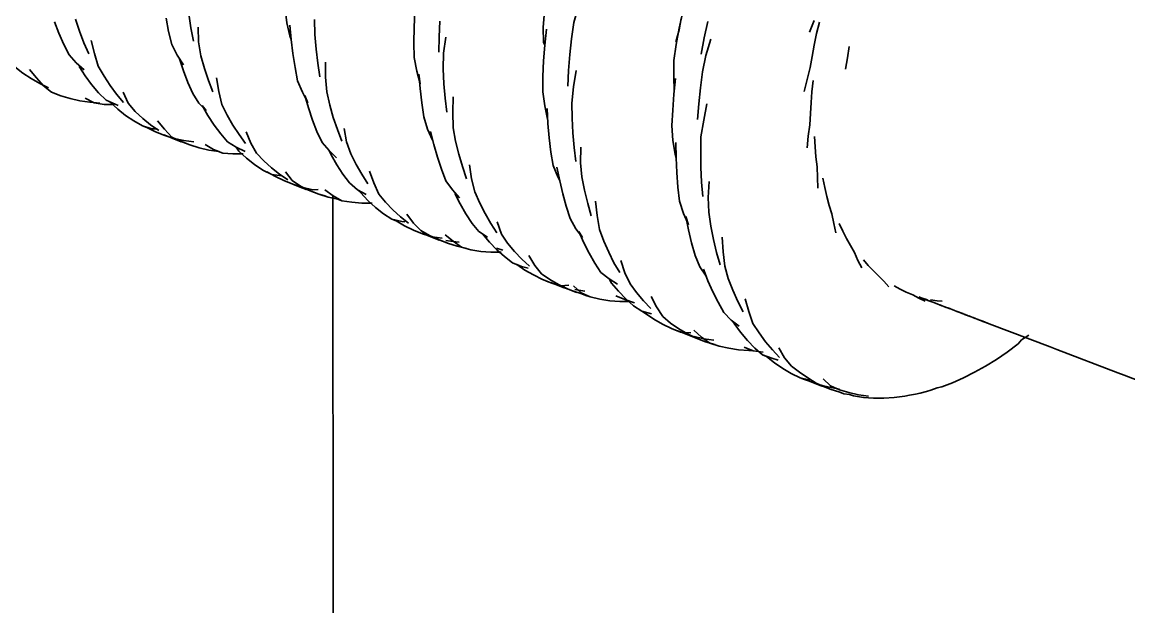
# Model space of a CAD drawing. Header units: millimetres. Extents: x 0 to 420, y 0 to 297.
# Drawn here: x 161.27 to 185.56, y 173.25 to 186.08 of the extents above; entities that cross this region are included whole.
import ezdxf

# ---------------------------------------------------------------- set-up
doc = ezdxf.new("R2010")
doc.units = ezdxf.units.MM
doc.header["$LTSCALE"] = 6
doc.layers.add('VISIVEL', color=7, linetype='Continuous', lineweight=35)

msp = doc.modelspace()

# ---------------------------------------------------------------- linework, layer by layer
at = {"layer": 'VISIVEL'}
for p, q in [((167.042, 186.381), (167.078, 186.069)), ((169.89, 186.313), (169.874, 185.973)), ((172.738, 186.317), (172.71, 185.973)), ((173.482, 186.437), (173.378, 186.073)), ((175.77, 186.309), (175.694, 185.953)), ((161.982, 186.093), (162.078, 185.841)), ((162.442, 186.149), (162.53, 185.885)), ((164.43, 186.169), (164.486, 185.877)), ((164.93, 186.265), (164.978, 185.961)), ((167.078, 186.069), (167.15, 185.785)), ((167.686, 186.141), (167.698, 185.813)), ((170.438, 186.105), (170.422, 185.761)), ((173.378, 186.073), (173.33, 185.721)), ((175.738, 186.165), (175.69, 185.913)), ((176.318, 186.101), (176.242, 185.741)), ((178.658, 186.117), (178.554, 185.865)), ((178.774, 186.081), (178.71, 185.833)), ((162.078, 185.841), (162.186, 185.597)), ((162.53, 185.885), (162.626, 185.633)), ((164.486, 185.877), (164.558, 185.593)), ((164.978, 185.961), (165.034, 185.665)), ((165.134, 185.977), (165.146, 185.649)), ((167.15, 186.021), (167.178, 185.705)), ((169.874, 185.973), (169.866, 185.633)), ((172.71, 185.973), (172.718, 185.637)), ((172.782, 185.929), (172.746, 185.581)), ((175.69, 185.913), (175.618, 185.649)), ((175.694, 185.953), (175.626, 185.593)), ((178.71, 185.833), (178.658, 185.581)), ((162.186, 185.597), (162.302, 185.365)), ((162.626, 185.633), (162.734, 185.389)), ((162.79, 185.681), (162.858, 185.393)), ((164.558, 185.593), (164.678, 185.361)), ((165.146, 185.649), (165.194, 185.345)), ((167.15, 185.785), (167.178, 185.705)), ((167.178, 185.705), (167.214, 185.393)), ((167.698, 185.813), (167.722, 185.493)), ((169.866, 185.633), (169.878, 185.305)), ((170.422, 185.761), (170.414, 185.425)), ((170.574, 185.757), (170.522, 185.401)), ((172.718, 185.637), (172.746, 185.581)), ((172.746, 185.581), (172.718, 185.233)), ((173.33, 185.721), (173.294, 185.373)), ((175.626, 185.593), (175.574, 185.241)), ((176.242, 185.741), (176.174, 185.385)), ((176.39, 185.713), (176.278, 185.353)), ((178.658, 185.581), (178.61, 185.333)), ((162.302, 185.365), (162.458, 185.189)), ((162.858, 185.393), (162.942, 185.121)), ((164.678, 185.361), (164.81, 185.149)), ((165.194, 185.345), (165.274, 185.069)), ((167.214, 185.393), (167.262, 185.089)), ((167.722, 185.493), (167.762, 185.185)), ((170.522, 185.401), (170.51, 185.057)), ((173.294, 185.373), (173.266, 185.025)), ((176.278, 185.353), (176.206, 184.993)), ((178.61, 185.333), (178.57, 185.085)), ((179.426, 185.553), (179.386, 185.301)), ((161.114, 185.105), (161.29, 184.965)), ((162.458, 185.189), (162.63, 185.037)), ((162.63, 185.037), (162.522, 185.113)), ((162.522, 185.113), (162.654, 184.905)), ((162.942, 185.121), (163.07, 184.901)), ((164.81, 185.149), (164.726, 185.281)), ((164.726, 185.281), (164.814, 185.013)), ((167.762, 185.185), (167.806, 184.881)), ((167.93, 185.209), (167.93, 184.873)), ((169.878, 185.305), (169.938, 185.009)), ((172.718, 185.233), (172.702, 184.893)), ((175.574, 185.241), (175.574, 184.901)), ((179.386, 185.301), (179.342, 185.053)), ((161.29, 184.965), (161.47, 184.845)), ((161.434, 185.045), (161.586, 184.861)), ((161.586, 184.861), (161.742, 184.689)), ((162.654, 184.905), (162.798, 184.713)), ((163.07, 184.901), (163.202, 184.697)), ((164.814, 185.013), (164.91, 184.761)), ((165.274, 185.069), (165.362, 184.805)), ((165.538, 184.865), (165.59, 184.565)), ((167.262, 185.089), (167.318, 184.797)), ((167.93, 184.873), (167.958, 184.553)), ((169.938, 185.009), (170.01, 184.729)), ((170.01, 184.729), (169.978, 184.941)), ((169.978, 184.941), (170.006, 184.625)), ((170.51, 185.057), (170.526, 184.733)), ((172.702, 184.893), (172.698, 184.553)), ((173.266, 185.025), (173.25, 184.681)), ((173.434, 185.021), (173.37, 184.661)), ((175.574, 184.901), (175.582, 184.569)), ((175.61, 184.849), (175.574, 184.501)), ((175.582, 184.569), (175.61, 184.849)), ((176.206, 184.993), (176.158, 184.641)), ((178.57, 185.085), (178.498, 184.825)), ((161.47, 184.845), (161.658, 184.737)), ((161.658, 184.737), (161.85, 184.641)), ((161.85, 184.641), (161.742, 184.689)), ((161.742, 184.689), (161.918, 184.549)), ((162.798, 184.713), (162.95, 184.533)), ((163.202, 184.697), (163.346, 184.501)), ((164.91, 184.761), (165.018, 184.517)), ((165.362, 184.805), (165.458, 184.553)), ((167.318, 184.797), (167.422, 184.545)), ((170.006, 184.625), (170.042, 184.313)), ((170.526, 184.733), (170.554, 184.413)), ((173.37, 184.661), (173.338, 184.309)), ((176.158, 184.641), (176.122, 184.293)), ((178.498, 184.825), (178.434, 184.565)), ((178.63, 184.801), (178.602, 184.557)), ((161.918, 184.549), (162.118, 184.469)), ((162.118, 184.469), (162.326, 184.405)), ((162.326, 184.405), (162.538, 184.357)), ((162.658, 184.413), (162.854, 184.313)), ((162.95, 184.533), (163.114, 184.373)), ((163.114, 184.373), (163.314, 184.281)), ((163.346, 184.501), (163.498, 184.321)), ((163.486, 184.545), (163.602, 184.309)), ((165.018, 184.517), (165.15, 184.309)), ((165.59, 184.565), (165.658, 184.273)), ((167.422, 184.545), (167.542, 184.313)), ((167.542, 184.313), (167.478, 184.477)), ((167.478, 184.477), (167.554, 184.201)), ((167.958, 184.553), (168.026, 184.265)), ((170.554, 184.413), (170.59, 184.105)), ((170.734, 184.445), (170.726, 184.105)), ((172.698, 184.553), (172.742, 184.245)), ((175.574, 184.501), (175.55, 184.153)), ((178.602, 184.557), (178.586, 184.317)), ((162.538, 184.357), (162.758, 184.325)), ((162.758, 184.325), (162.978, 184.309)), ((162.978, 184.309), (162.854, 184.313)), ((162.854, 184.313), (163.07, 184.273)), ((163.07, 184.273), (163.294, 184.273)), ((163.314, 184.281), (163.202, 184.329)), ((163.202, 184.329), (163.37, 184.177)), ((163.314, 184.281), (163.382, 184.257)), ((163.37, 184.177), (163.542, 184.037)), ((163.602, 184.309), (163.75, 184.121)), ((163.75, 184.121), (163.918, 183.969)), ((165.15, 184.309), (165.314, 184.145)), ((165.314, 184.145), (165.226, 184.253)), ((165.226, 184.253), (165.35, 184.033)), ((165.658, 184.273), (165.774, 184.041)), ((167.554, 184.201), (167.642, 183.933)), ((168.026, 184.265), (168.102, 183.993)), ((170.042, 184.313), (170.09, 184.009)), ((172.742, 184.245), (172.802, 183.953)), ((172.802, 183.953), (172.794, 184.189)), ((172.794, 184.189), (172.81, 183.861)), ((173.338, 184.309), (173.342, 183.977)), ((175.55, 184.153), (175.534, 183.813)), ((176.122, 184.293), (176.098, 183.945)), ((176.302, 184.289), (176.23, 183.929)), ((178.586, 184.317), (178.574, 184.077)), ((163.542, 184.037), (163.726, 183.917)), ((163.726, 183.917), (163.914, 183.805)), ((163.918, 183.969), (164.09, 183.829)), ((164.242, 183.921), (164.394, 183.733)), ((165.35, 184.033), (165.486, 183.825)), ((165.774, 184.041), (165.898, 183.821)), ((167.642, 183.933), (167.742, 183.681)), ((168.102, 183.993), (168.19, 183.725)), ((170.09, 184.009), (170.17, 183.737)), ((170.726, 184.105), (170.73, 183.765)), ((173.342, 183.977), (173.358, 183.653)), ((176.23, 183.929), (176.17, 183.569)), ((178.574, 184.077), (178.558, 183.833)), ((163.914, 183.805), (164.122, 183.745)), ((163.914, 183.805), (164.006, 183.773)), ((164.006, 183.773), (164.202, 183.677)), ((164.09, 183.829), (164.274, 183.705)), ((164.122, 183.745), (164.234, 183.741)), ((164.202, 183.677), (164.402, 183.597)), ((164.202, 183.677), (164.294, 183.641)), ((164.402, 183.597), (164.294, 183.641)), ((164.394, 183.733), (164.554, 183.561)), ((165.486, 183.825), (165.63, 183.633)), ((165.63, 183.633), (165.778, 183.453)), ((165.898, 183.821), (166.034, 183.617)), ((166.186, 183.673), (166.29, 183.425)), ((167.742, 183.681), (167.854, 183.445)), ((168.19, 183.725), (168.286, 183.473)), ((168.338, 183.753), (168.394, 183.453)), ((170.17, 183.737), (170.282, 183.493)), ((170.282, 183.493), (170.238, 183.681)), ((170.238, 183.681), (170.306, 183.397)), ((170.73, 183.765), (170.786, 183.473)), ((172.81, 183.861), (172.838, 183.545)), ((173.358, 183.653), (173.386, 183.333)), ((175.534, 183.813), (175.554, 183.489)), ((178.558, 183.833), (178.522, 183.581)), ((164.494, 183.565), (164.382, 183.609)), ((164.382, 183.609), (164.586, 183.529)), ((164.402, 183.597), (164.61, 183.533)), ((164.402, 183.597), (164.494, 183.565)), ((164.586, 183.529), (164.474, 183.573)), ((164.474, 183.573), (164.678, 183.493)), ((164.554, 183.561), (164.75, 183.469)), ((164.678, 183.493), (164.566, 183.537)), ((164.566, 183.537), (164.766, 183.457)), ((164.61, 183.533), (164.822, 183.485)), ((164.766, 183.457), (164.658, 183.501)), ((164.658, 183.501), (164.858, 183.425)), ((164.858, 183.425), (164.75, 183.469)), ((164.75, 183.469), (164.95, 183.389)), ((164.822, 183.485), (165.038, 183.453)), ((165.286, 183.397), (165.474, 183.285)), ((165.778, 183.453), (165.966, 183.337)), ((166.034, 183.617), (166.178, 183.421)), ((166.29, 183.425), (166.418, 183.209)), ((167.854, 183.445), (168.01, 183.269)), ((168.394, 183.453), (168.486, 183.193)), ((170.306, 183.397), (170.386, 183.121)), ((170.786, 183.473), (170.854, 183.185)), ((172.838, 183.545), (172.874, 183.233)), ((175.554, 183.489), (175.602, 183.185)), ((175.618, 183.441), (175.626, 183.109)), ((176.17, 183.569), (176.166, 183.229)), ((178.522, 183.581), (178.498, 183.325)), ((178.666, 183.573), (178.674, 183.345)), ((164.95, 183.389), (165.158, 183.325)), ((165.158, 183.325), (165.37, 183.277)), ((165.37, 183.277), (165.586, 183.245)), ((165.586, 183.245), (165.474, 183.285)), ((165.474, 183.285), (165.678, 183.209)), ((165.678, 183.209), (165.898, 183.193)), ((165.898, 183.193), (166.126, 183.193)), ((165.966, 183.337), (166.166, 183.245)), ((165.966, 183.337), (166.03, 183.249)), ((166.03, 183.249), (166.198, 183.097)), ((166.418, 183.209), (166.578, 183.041)), ((168.01, 183.269), (168.174, 183.105)), ((168.01, 183.269), (168.054, 183.173)), ((168.054, 183.173), (168.182, 182.953)), ((168.486, 183.193), (168.602, 182.961)), ((170.854, 183.185), (170.934, 182.913)), ((172.874, 183.233), (172.93, 182.937)), ((173.386, 183.333), (173.422, 183.025)), ((173.534, 183.341), (173.526, 182.997)), ((175.602, 183.185), (175.626, 183.109)), ((176.166, 183.229), (176.17, 182.897)), ((178.674, 183.345), (178.694, 183.125)), ((166.198, 183.097), (166.374, 182.957)), ((166.374, 182.957), (166.554, 182.837)), ((166.578, 183.041), (166.746, 182.889)), ((168.182, 182.953), (168.314, 182.745)), ((168.602, 182.961), (168.73, 182.745)), ((170.386, 183.121), (170.474, 182.853)), ((170.934, 182.913), (171.022, 182.645)), ((171.094, 182.949), (171.138, 182.641)), ((172.93, 182.937), (173.03, 182.685)), ((173.526, 182.997), (173.558, 182.685)), ((175.626, 183.109), (175.638, 182.781)), ((178.694, 183.125), (178.718, 182.905)), ((178.718, 182.905), (178.73, 182.677)), ((166.554, 182.837), (166.75, 182.741)), ((166.75, 182.741), (166.646, 182.801)), ((166.646, 182.801), (166.834, 182.693)), ((166.746, 182.889), (166.922, 182.749)), ((166.75, 182.741), (166.97, 182.713)), ((166.834, 182.693), (167.03, 182.597)), ((166.922, 182.749), (167.102, 182.625)), ((167.05, 182.797), (167.202, 182.609)), ((168.314, 182.745), (168.458, 182.553)), ((168.73, 182.745), (168.862, 182.537)), ((168.894, 182.813), (168.99, 182.553)), ((170.474, 182.853), (170.57, 182.601)), ((173.01, 182.897), (173.07, 182.601)), ((173.03, 182.685), (173.07, 182.601)), ((173.558, 182.685), (173.618, 182.393)), ((175.638, 182.781), (175.666, 182.465)), ((176.17, 182.897), (176.186, 182.573)), ((178.73, 182.677), (178.738, 182.441)), ((167.03, 182.597), (167.234, 182.517)), ((167.202, 182.609), (167.382, 182.481)), ((167.322, 182.485), (167.214, 182.529)), ((167.214, 182.529), (167.414, 182.449)), ((167.234, 182.517), (167.438, 182.453)), ((167.234, 182.517), (167.322, 182.485)), ((167.414, 182.449), (167.306, 182.493)), ((167.306, 182.493), (167.506, 182.413)), ((167.382, 182.481), (167.578, 182.389)), ((167.506, 182.413), (167.398, 182.457)), ((167.398, 182.457), (167.598, 182.381)), ((167.438, 182.453), (167.65, 182.405)), ((167.598, 182.381), (167.486, 182.425)), ((167.486, 182.425), (167.69, 182.345)), ((168.458, 182.553), (168.63, 182.405)), ((168.99, 182.553), (169.098, 182.309)), ((170.57, 182.601), (170.714, 182.401)), ((171.138, 182.641), (171.21, 182.357)), ((173.07, 182.601), (173.138, 182.317)), ((175.666, 182.465), (175.702, 182.153)), ((176.186, 182.573), (176.214, 182.253)), ((176.35, 182.585), (176.33, 182.237)), ((178.842, 182.661), (178.886, 182.453)), ((178.886, 182.453), (178.93, 182.257)), ((167.69, 182.345), (167.578, 182.389)), ((167.578, 182.389), (167.782, 182.309)), ((167.65, 182.405), (167.766, 182.409)), ((167.894, 182.281), (167.782, 182.309)), ((167.782, 182.309), (167.986, 182.245)), ((167.894, 182.281), (167.986, 182.245)), ((167.918, 182.401), (168.098, 182.273)), ((167.986, 182.245), (168.198, 182.197)), ((168.098, 159.637), (168.094, 182.265)), ((168.098, 182.273), (168.29, 182.161)), ((168.198, 182.197), (168.29, 182.161)), ((168.63, 182.405), (168.822, 182.297)), ((168.63, 182.405), (168.702, 182.337)), ((168.702, 182.337), (168.862, 182.169)), ((169.098, 182.309), (169.25, 182.129)), ((170.714, 182.401), (170.87, 182.225)), ((170.87, 182.225), (170.77, 182.321)), ((170.77, 182.321), (170.886, 182.093)), ((171.21, 182.357), (171.318, 182.113)), ((173.138, 182.317), (173.214, 182.041)), ((173.618, 182.393), (173.686, 182.105)), ((176.33, 182.237), (176.342, 181.909)), ((178.93, 182.257), (178.986, 182.061)), ((168.29, 182.161), (168.51, 182.129)), ((168.51, 182.129), (168.73, 182.113)), ((168.73, 182.113), (168.954, 182.113)), ((168.862, 182.169), (169.03, 182.017)), ((169.03, 182.017), (169.202, 181.877)), ((169.25, 182.129), (169.41, 181.961)), ((169.41, 181.961), (169.578, 181.809)), ((170.886, 182.093), (171.01, 181.873)), ((171.318, 182.113), (171.434, 181.881)), ((173.214, 182.041), (173.302, 181.777)), ((173.686, 182.105), (173.762, 181.833)), ((173.858, 182.153), (173.894, 181.837)), ((175.702, 182.153), (175.79, 181.885)), ((178.986, 182.061), (179.046, 181.877)), ((169.202, 181.877), (169.386, 181.757)), ((169.386, 181.757), (169.602, 181.705)), ((169.386, 181.757), (169.478, 181.721)), ((169.478, 181.721), (169.666, 181.613)), ((169.578, 181.809), (169.75, 181.669)), ((169.602, 181.705), (169.674, 181.697)), ((169.718, 181.869), (169.858, 181.669)), ((171.01, 181.873), (171.146, 181.665)), ((171.434, 181.881), (171.558, 181.665)), ((171.698, 181.697), (171.794, 181.433)), ((173.302, 181.777), (173.426, 181.549)), ((173.894, 181.837), (173.942, 181.533)), ((175.79, 181.885), (175.894, 181.633)), ((175.894, 181.633), (175.842, 181.817)), ((175.842, 181.817), (175.898, 181.521)), ((176.342, 181.909), (176.39, 181.605)), ((179.046, 181.877), (179.086, 181.665)), ((169.666, 181.613), (169.862, 181.517)), ((169.858, 181.669), (170.026, 181.513)), ((169.862, 181.517), (170.062, 181.437)), ((170.026, 181.513), (170.214, 181.401)), ((170.154, 181.405), (170.042, 181.449)), ((170.042, 181.449), (170.246, 181.369)), ((171.146, 181.665), (171.298, 181.485)), ((171.298, 181.485), (171.486, 181.365)), ((171.558, 181.665), (171.694, 181.457)), ((173.426, 181.549), (173.57, 181.357)), ((173.57, 181.357), (173.49, 181.485)), ((173.49, 181.485), (173.598, 181.241)), ((173.942, 181.533), (174.038, 181.277)), ((175.898, 181.521), (175.966, 181.237)), ((176.39, 181.605), (176.446, 181.313)), ((179.086, 181.665), (179.134, 181.461)), ((179.206, 181.665), (179.282, 181.493)), ((179.282, 181.493), (179.362, 181.333)), ((170.062, 181.437), (170.27, 181.373)), ((170.062, 181.437), (170.154, 181.405)), ((170.246, 181.369), (170.134, 181.413)), ((170.134, 181.413), (170.338, 181.333)), ((170.214, 181.401), (170.41, 181.309)), ((170.338, 181.333), (170.226, 181.377)), ((170.226, 181.377), (170.426, 181.301)), ((170.27, 181.373), (170.49, 181.345)), ((170.426, 181.301), (170.318, 181.345)), ((170.318, 181.345), (170.518, 181.265)), ((170.518, 181.265), (170.41, 181.309)), ((170.41, 181.309), (170.61, 181.229)), ((170.558, 181.417), (170.73, 181.273)), ((170.574, 181.293), (170.79, 181.261)), ((170.61, 181.229), (170.818, 181.165)), ((170.73, 181.273), (170.914, 181.145)), ((170.79, 181.261), (170.866, 181.253)), ((171.486, 181.365), (171.378, 181.437)), ((171.378, 181.437), (171.53, 181.257)), ((171.53, 181.257), (171.69, 181.089)), ((171.794, 181.433), (171.926, 181.229)), ((171.926, 181.229), (172.078, 181.049)), ((173.598, 181.241), (173.714, 181.013)), ((174.038, 181.277), (174.146, 181.033)), ((175.966, 181.237), (176.046, 180.961)), ((176.446, 181.313), (176.514, 181.025)), ((176.634, 181.365), (176.658, 181.041)), ((179.362, 181.333), (179.45, 181.181)), ((170.818, 181.165), (171.03, 181.117)), ((171.03, 181.117), (170.914, 181.145)), ((170.914, 181.145), (171.122, 181.085)), ((171.122, 181.085), (171.338, 181.049)), ((171.338, 181.049), (171.558, 181.033)), ((171.558, 181.033), (171.786, 181.033)), ((171.682, 181.121), (171.822, 181.077)), ((171.69, 181.089), (171.858, 180.937)), ((172.078, 181.049), (172.238, 180.881)), ((172.394, 180.961), (172.526, 180.745)), ((173.714, 181.013), (173.842, 180.793)), ((174.146, 181.033), (174.262, 180.801)), ((176.046, 180.961), (176.146, 180.709)), ((176.514, 181.025), (176.594, 180.753)), ((176.658, 181.041), (176.694, 180.725)), ((179.45, 181.181), (179.538, 181.025)), ((179.538, 181.025), (179.614, 180.853)), ((171.858, 180.937), (172.034, 180.801)), ((172.034, 180.801), (172.234, 180.717)), ((172.234, 180.717), (172.126, 180.765)), ((172.126, 180.765), (172.306, 180.641)), ((172.238, 180.881), (172.406, 180.729)), ((172.526, 180.745), (172.674, 180.557)), ((173.842, 180.793), (173.974, 180.585)), ((174.262, 180.801), (174.39, 180.585)), ((174.414, 180.849), (174.502, 180.577)), ((176.694, 180.725), (176.77, 180.453)), ((179.614, 180.853), (179.698, 180.689)), ((179.738, 180.865), (179.842, 180.741)), ((179.842, 180.741), (179.954, 180.625)), ((172.234, 180.717), (172.378, 180.685)), ((172.306, 180.641), (172.494, 180.533)), ((172.494, 180.533), (172.69, 180.437)), ((172.674, 180.557), (172.854, 180.433)), ((173.974, 180.585), (174.154, 180.449)), ((174.502, 180.577), (174.614, 180.341)), ((176.146, 180.709), (176.286, 180.505)), ((176.286, 180.505), (176.226, 180.661)), ((176.226, 180.661), (176.322, 180.405)), ((179.954, 180.625), (180.07, 180.517)), ((180.07, 180.517), (180.182, 180.397)), ((172.69, 180.437), (172.894, 180.357)), ((172.894, 180.357), (172.782, 180.401)), ((172.782, 180.401), (172.982, 180.325)), ((172.854, 180.433), (173.042, 180.321)), ((172.982, 180.325), (172.874, 180.369)), ((172.874, 180.369), (173.074, 180.289)), ((172.894, 180.357), (173.098, 180.297)), ((173.074, 180.289), (172.966, 180.333)), ((172.966, 180.333), (173.166, 180.253)), ((173.042, 180.321), (173.238, 180.229)), ((173.166, 180.253), (173.058, 180.297)), ((173.058, 180.297), (173.258, 180.221)), ((173.098, 180.297), (173.274, 180.309)), ((173.258, 180.221), (173.146, 180.265)), ((173.146, 180.265), (173.35, 180.185)), ((173.37, 180.293), (173.542, 180.145)), ((174.154, 180.449), (174.338, 180.329)), ((174.154, 180.449), (174.21, 180.357)), ((174.21, 180.357), (174.362, 180.177)), ((174.614, 180.341), (174.758, 180.149)), ((176.322, 180.405), (176.43, 180.161)), ((176.77, 180.453), (176.87, 180.197)), ((180.182, 180.397), (180.294, 180.273)), ((180.41, 180.297), (180.542, 180.221)), ((173.238, 180.229), (173.442, 180.149)), ((173.35, 180.185), (173.558, 180.121)), ((173.402, 180.213), (173.622, 180.181)), ((173.542, 180.145), (173.738, 180.053)), ((173.558, 180.121), (173.646, 180.085)), ((173.646, 180.085), (173.738, 180.053)), ((173.738, 180.053), (173.95, 180.005)), ((173.95, 180.005), (174.17, 179.969)), ((174.302, 180.077), (174.502, 179.993)), ((174.362, 180.177), (174.522, 180.009)), ((174.614, 179.953), (174.502, 179.993)), ((174.502, 179.993), (174.71, 179.925)), ((174.522, 180.009), (174.69, 179.857)), ((174.758, 180.149), (174.91, 179.969)), ((175.078, 180.061), (175.198, 179.837)), ((176.43, 180.161), (176.546, 179.933)), ((176.87, 180.197), (176.978, 179.953)), ((177.142, 180.013), (177.218, 179.729)), ((180.542, 180.221), (180.678, 180.157)), ((180.678, 180.157), (180.822, 180.101)), ((180.822, 180.101), (180.954, 180.025)), ((180.954, 180.053), (181.094, 179.997)), ((180.954, 180.025), (181.094, 179.957)), ((181.002, 180.033), (181.146, 179.989)), ((181.046, 180.017), (181.186, 179.961)), ((174.17, 179.969), (174.39, 179.953)), ((174.39, 179.953), (174.614, 179.953)), ((174.69, 179.857), (174.874, 179.741)), ((174.91, 179.969), (175.07, 179.801)), ((175.198, 179.837), (175.334, 179.621)), ((176.546, 179.933), (176.67, 179.713)), ((176.978, 179.953), (177.094, 179.721)), ((181.138, 179.981), (181.278, 179.929)), ((181.206, 179.989), (181.358, 179.965)), ((181.226, 179.949), (181.37, 179.893)), ((181.318, 179.913), (181.458, 179.857)), ((181.358, 179.965), (181.462, 179.957)), ((181.41, 179.877), (181.55, 179.821)), ((181.502, 179.845), (181.642, 179.789)), ((181.594, 179.809), (181.734, 179.753)), ((181.686, 179.773), (181.826, 179.717)), ((174.874, 179.741), (175.086, 179.681)), ((174.874, 179.741), (174.954, 179.685)), ((174.954, 179.685), (175.138, 179.561)), ((175.138, 179.561), (175.326, 179.453)), ((175.334, 179.621), (175.502, 179.477)), ((176.67, 179.713), (176.83, 179.545)), ((176.83, 179.545), (177.01, 179.409)), ((176.83, 179.545), (176.898, 179.469)), ((177.218, 179.729), (177.31, 179.469)), ((181.774, 179.737), (181.918, 179.685)), ((181.866, 179.705), (182.006, 179.649)), ((181.958, 179.669), (182.098, 179.613)), ((182.05, 179.633), (182.19, 179.577)), ((182.142, 179.601), (182.282, 179.545)), ((182.23, 179.565), (182.374, 179.509)), ((182.322, 179.529), (182.462, 179.473)), ((182.462, 179.473), (182.354, 179.517)), ((182.354, 179.517), (182.494, 179.461)), ((175.326, 179.453), (175.522, 179.357)), ((175.502, 179.477), (175.686, 179.353)), ((175.522, 179.357), (175.722, 179.277)), ((175.722, 179.277), (175.614, 179.321)), ((175.614, 179.321), (175.702, 179.289)), ((175.686, 179.353), (175.874, 179.241)), ((175.702, 179.289), (175.906, 179.209)), ((175.722, 179.277), (175.946, 179.265)), ((176.014, 179.321), (176.182, 179.165)), ((176.898, 179.469), (177.038, 179.277)), ((177.038, 179.277), (177.19, 179.097)), ((177.31, 179.469), (177.446, 179.261)), ((177.446, 179.261), (177.586, 179.069)), ((182.494, 179.461), (183.834, 178.953)), ((175.906, 179.209), (175.794, 179.253)), ((175.794, 179.253), (175.998, 179.173)), ((175.874, 179.241), (176.07, 179.149)), ((175.998, 179.173), (175.886, 179.217)), ((175.886, 179.217), (176.086, 179.141)), ((176.086, 179.141), (175.978, 179.185)), ((175.978, 179.185), (176.178, 179.105)), ((176.022, 179.181), (176.234, 179.133)), ((176.178, 179.105), (176.27, 179.069)), ((176.182, 179.165), (176.362, 179.033)), ((176.234, 179.133), (176.45, 179.101)), ((176.27, 179.069), (176.478, 179.005)), ((176.478, 179.005), (176.362, 179.033)), ((176.362, 179.033), (176.57, 178.973)), ((177.19, 179.097), (177.35, 178.929)), ((177.586, 179.069), (177.738, 178.889)), ((182.894, 178.841), (183.13, 179.021)), ((183.13, 179.021), (183.206, 179.113)), ((183.366, 179.209), (183.206, 179.113)), ((176.57, 178.973), (176.782, 178.925)), ((176.782, 178.925), (176.998, 178.889)), ((176.998, 178.889), (177.222, 178.873)), ((177.118, 178.949), (177.318, 178.865)), ((177.222, 178.873), (177.318, 178.865)), ((177.318, 178.865), (177.538, 178.837)), ((177.35, 178.929), (177.522, 178.781)), ((177.522, 178.781), (177.726, 178.705)), ((177.522, 178.781), (177.61, 178.741)), ((177.738, 178.889), (177.898, 178.721)), ((177.882, 178.937), (178.006, 178.713)), ((182.654, 178.681), (182.894, 178.841)), ((183.834, 178.953), (183.978, 178.897)), ((183.978, 178.897), (185.318, 178.385)), ((177.61, 178.741), (177.786, 178.605)), ((177.726, 178.705), (177.866, 178.665)), ((177.786, 178.605), (177.966, 178.481)), ((178.006, 178.713), (178.158, 178.533)), ((178.158, 178.533), (178.334, 178.397)), ((182.414, 178.529), (182.654, 178.681)), ((177.966, 178.481), (178.154, 178.373)), ((178.154, 178.373), (178.35, 178.277)), ((178.334, 178.397), (178.514, 178.273)), ((181.934, 178.277), (182.174, 178.397)), ((182.174, 178.397), (182.414, 178.529)), ((185.318, 178.385), (185.458, 178.333)), ((185.458, 178.333), (186.802, 177.821)), ((178.35, 178.277), (178.562, 178.225)), ((178.35, 178.277), (178.442, 178.241)), ((178.442, 178.241), (178.534, 178.209)), ((178.514, 178.273), (178.702, 178.161)), ((178.534, 178.209), (178.734, 178.129)), ((178.734, 178.129), (178.626, 178.173)), ((178.626, 178.173), (178.826, 178.093)), ((178.642, 178.165), (178.85, 178.101)), ((178.702, 178.161), (178.898, 178.069)), ((178.826, 178.093), (178.718, 178.137)), ((178.718, 178.137), (178.918, 178.061)), ((178.918, 178.061), (178.806, 178.105)), ((178.806, 178.105), (179.01, 178.025)), ((178.85, 178.253), (179.014, 178.097)), ((178.85, 178.101), (179.062, 178.053)), ((179.014, 178.097), (179.214, 178.013)), ((179.062, 178.053), (179.21, 178.029)), ((181.358, 178.053), (181.218, 178.001)), ((181.358, 178.053), (181.454, 178.077)), ((181.454, 178.077), (181.694, 178.169)), ((181.694, 178.169), (181.934, 178.277)), ((179.01, 178.025), (179.218, 177.961)), ((179.214, 178.013), (179.418, 177.953)), ((179.218, 177.961), (179.306, 177.925)), ((179.43, 177.913), (179.306, 177.925)), ((179.418, 177.953), (179.63, 177.905)), ((179.43, 177.913), (179.518, 177.877)), ((179.518, 177.877), (179.738, 177.845)), ((179.63, 177.905), (179.846, 177.873)), ((179.738, 177.845), (179.958, 177.829)), ((179.958, 177.829), (180.186, 177.829)), ((180.186, 177.829), (180.414, 177.841)), ((180.414, 177.841), (180.646, 177.873)), ((180.646, 177.873), (180.75, 177.897)), ((180.882, 177.917), (180.75, 177.897)), ((180.882, 177.917), (180.982, 177.941)), ((181.118, 177.977), (180.982, 177.941)), ((181.118, 177.977), (181.218, 178.001))]:
    msp.add_line(p, q, dxfattribs=at)

doc.saveas('drawing.dxf')
